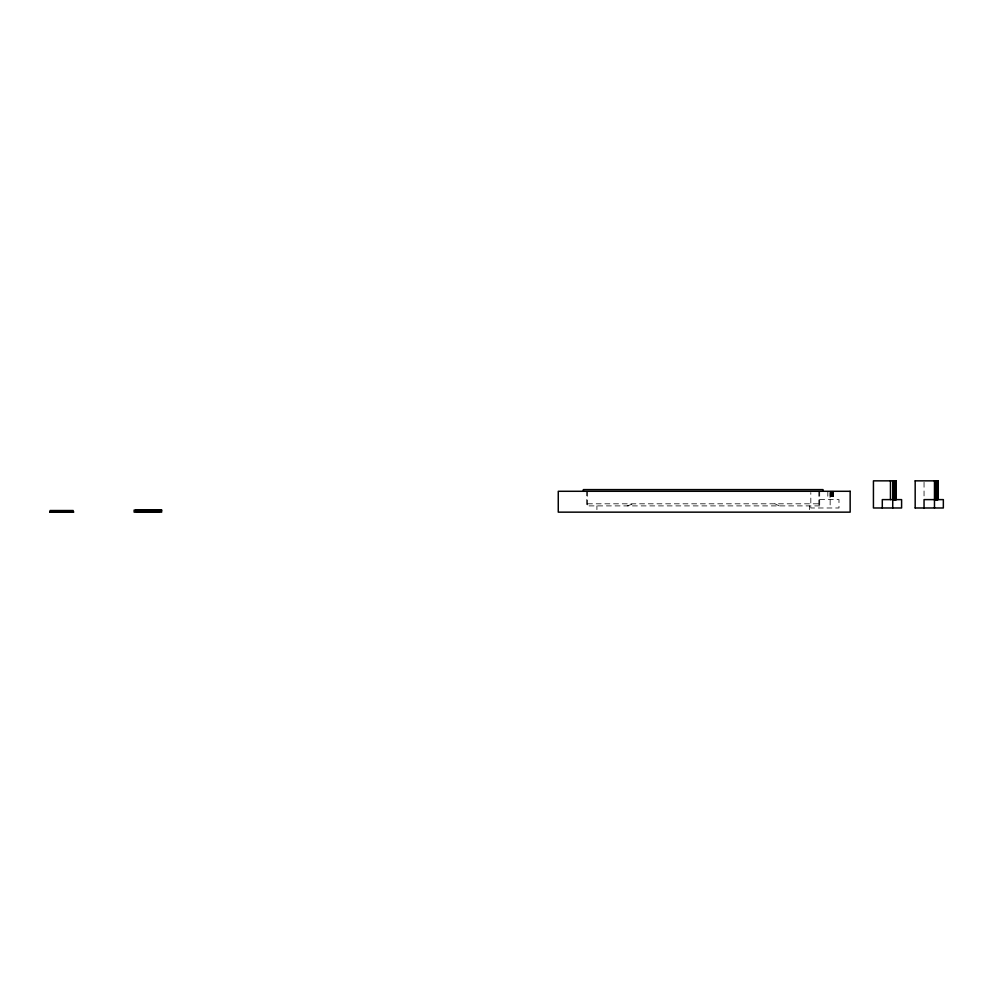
<?xml version="1.0" encoding="UTF-8"?>
<svg xmlns="http://www.w3.org/2000/svg" width="993" height="993" viewBox="0 0 993 993"><rect width="100%" height="100%" fill="white"/><g stroke="black" fill="none" stroke-linecap="round" stroke-linejoin="round"><path stroke-width="0.74" stroke-dasharray="4.96 3.72" d="M627.191 505.896L633.397 503.811M819.684 499.616L838.973 499.616L838.986 507.982L810.834 507.982L810.809 492.578M587.521 503.811L818.853 503.811M819.684 505.896L586.689 505.896L586.689 491.287M775.012 503.811L779.195 505.896M924.049 482.288L924.049 498.176M833.475 491.287L833.624 499.616M833.326 491.287L833.35 499.616M833.115 491.287L833.152 499.616M832.916 491.287L833.003 499.616M832.779 491.287L832.73 499.616M832.407 491.287L832.469 499.616M832.295 491.287L832.246 499.616M832.122 491.287L832.06 499.616M831.935 491.287L831.873 499.616M831.675 491.287L831.749 499.616M831.551 491.287L831.476 499.616M831.34 491.287L831.278 499.616M831.067 491.287L831.129 499.616M830.843 491.287L830.918 499.616M830.707 491.287L830.632 499.616M830.483 491.287L830.409 499.616M830.198 491.287L830.123 507.982M830.049 492.677L830.049 499.616M827.827 491.287L827.827 499.616M819.684 491.287L819.684 507.982M818.853 491.287L818.853 505.896M809.456 505.896L809.456 509.645M596.917 505.896L596.917 509.645M587.521 491.287L587.521 505.896"/><path stroke-width="1.49" d="M140.187 511.532L140.807 511.321M915.186 480.848L937.975 480.848L937.913 499.616M915.186 507.982L943.338 507.982L943.35 499.616L924.049 499.616L924.049 507.982M135.805 510.067L159.774 510.067M136.227 511.321L159.352 511.321M937.901 480.848L937.764 499.616M937.69 480.848L937.591 499.616M937.479 499.616L937.355 480.848L937.082 499.616M936.933 480.848L936.933 499.616M936.771 480.848L936.771 499.616M936.598 480.848L936.598 499.616M936.424 480.848L936.424 499.616M936.238 480.848L936.039 499.616M935.84 480.848L935.84 499.616M935.629 480.848L935.629 499.616M935.418 480.848L935.418 499.616M935.207 480.848L935.207 499.616M934.996 480.848L934.996 499.616M934.773 480.848L934.773 499.616M934.475 480.848L934.475 507.982M915.174 480.848L915.174 507.982M896.22 499.616L896.145 480.848L873.443 480.848L873.43 507.982L901.594 507.982L901.607 499.616L882.293 499.616L882.293 507.982M896.021 480.848L896.096 499.616M895.847 480.848L895.736 499.616M895.612 480.848L895.612 499.616L895.338 480.848M895.19 480.848L895.19 499.616M895.028 480.848L895.028 499.616M894.854 480.848L894.681 499.616M894.494 480.848L894.494 499.616M894.296 480.848L894.296 499.616M894.097 480.848L894.097 499.616M893.886 480.848L893.886 499.616M893.675 480.848L893.675 499.616M893.464 480.848L893.464 499.616M893.253 480.848L893.253 499.616M893.03 480.848L893.03 499.616M892.806 499.616L892.806 480.848L892.732 507.982M890.448 480.848L890.448 499.616M823.023 491.287L823.023 489.611L583.35 489.611L583.35 491.287M160.754 510.067L160.779 510.899M160.581 510.067L160.531 510.899M160.258 510.067L160.258 510.899M159.439 510.067L159.439 511.532M159.352 510.067L159.352 511.532L136.227 511.532L136.227 510.067M73.197 511.991L73.197 510.526L50.072 510.526L50.072 511.991M850.157 491.287L558.265 491.287L558.265 512.152L850.157 512.152L850.157 491.287M161.648 510.067L134.129 510.067L134.129 512.152L161.648 512.152L161.648 510.067M73.619 511.991L49.65 512.152L73.619 511.991"/></g></svg>
